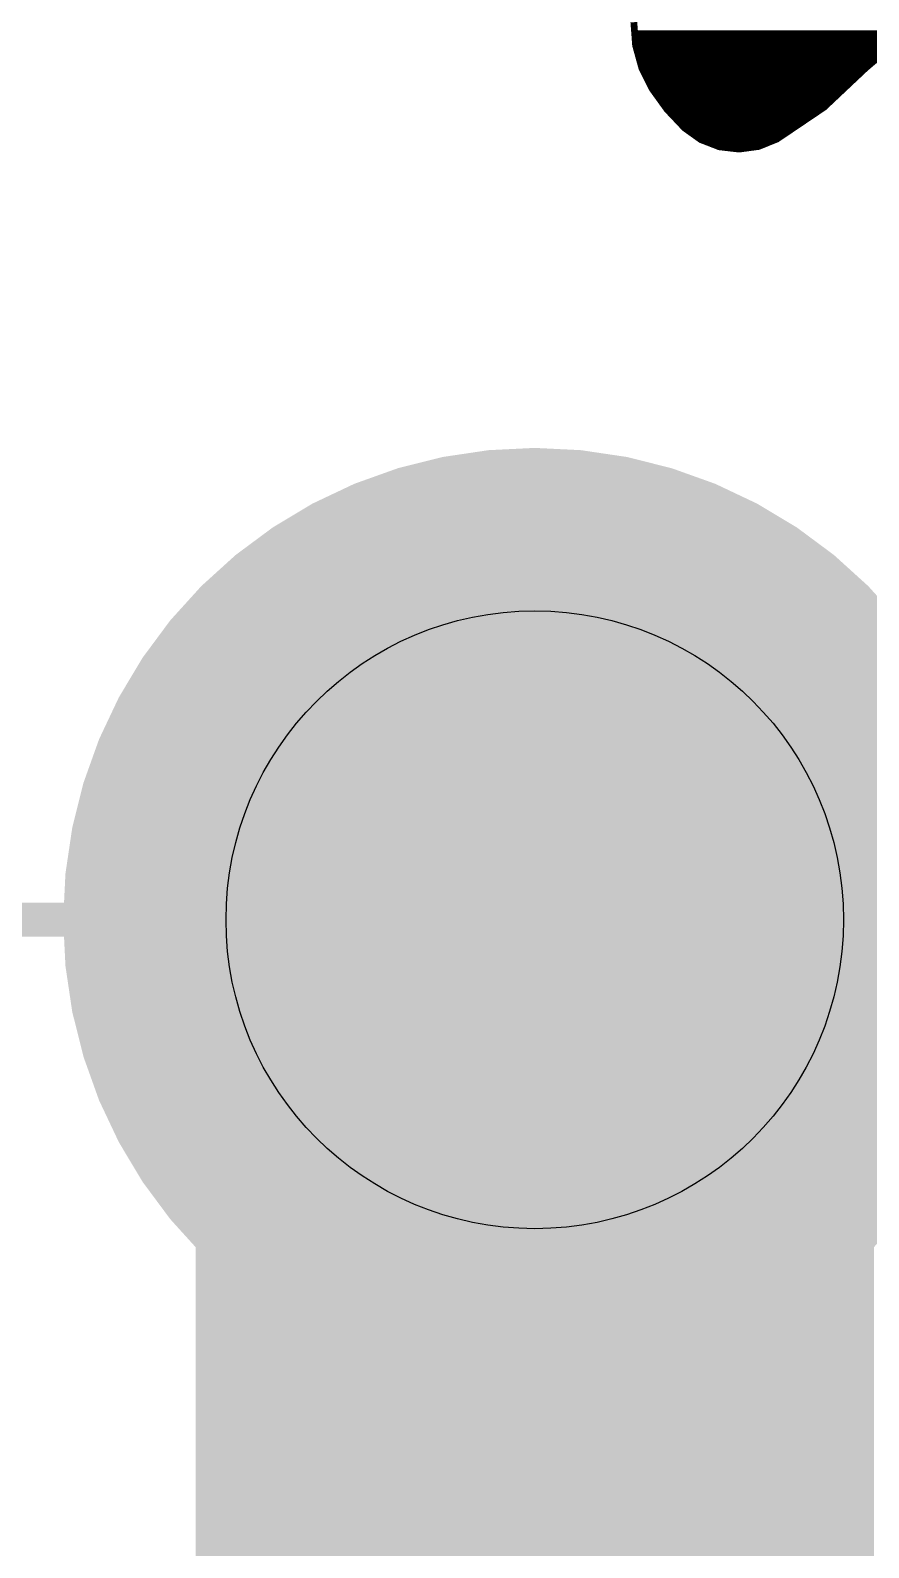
# Model space of a CAD drawing. Extents: x -36 to 72, y -18 to 26.
# Drawn here: x 5.73 to 8.87, y 16.92 to 22.59 of the extents above; entities that cross this region are included whole.
import ezdxf

# ---------------------------------------------------------------- set-up
doc = ezdxf.new("R2010")
doc.units = 0
for name, color, linetype in [('1', 12, 'CONTINUOUS'), ('17', 110, 'CONTINUOUS'), ('21', 41, 'CONTINUOUS'), ('29', 253, 'CONTINUOUS'), ('30', 253, 'CONTINUOUS'), ('44', 253, 'CONTINUOUS'), ('51', 53, 'CONTINUOUS')]:
    doc.layers.add(name, color=color, linetype=linetype)

# ---------------------------------------------------------------- blocks, each defined once
blk = doc.blocks.new('ROUNDP')
at = {"const_width": 0.5}
blk.add_lwpolyline([(0, -0.25, 1), (0, 0.25, 1), (0, -0.25)], format="xyb", dxfattribs=at)

msp = doc.modelspace()

# ---------------------------------------------------------------- linework, layer by layer
at = {"layer": '1', "const_width": 2.54}
msp.add_lwpolyline([(7.62, 19.2659), (7.62, 6.1341)], dxfattribs=at)
at = {"layer": '1', "const_width": 1.27}
msp.add_lwpolyline([(8.255, 19.2659, 1), (6.985, 19.2659)], format="xyb", dxfattribs=at)
at = {"layer": '21', "const_width": 0.0254}
for points in [[(7.9908, 22.6238), (7.9974, 22.5369)], [(7.9941, 22.5806), (10.0829, 22.5806)], [(7.996, 22.5552), (10.0838, 22.5552)], [(7.9974, 22.5369), (8.0206, 22.4529)], [(7.9994, 22.5298), (10.0838, 22.5298)], [(8.0064, 22.5044), (8.9333, 22.5044)], [(8.0134, 22.479), (8.8897, 22.479)], [(8.857, 22.4511), (8.9019, 22.4894)], [(8.0204, 22.4536), (8.8599, 22.4536)], [(8.0206, 22.4529), (8.0594, 22.3749)], [(8.0329, 22.4282), (8.8327, 22.4282)], [(8.7026, 22.3056), (8.857, 22.4511)], [(8.0455, 22.4028), (8.8057, 22.4028)], [(8.0582, 22.3774), (8.7788, 22.3774)], [(8.0594, 22.3749), (8.1154, 22.2972)], [(8.0759, 22.352), (8.7518, 22.352)], [(8.0942, 22.3266), (8.7249, 22.3266)], [(8.1125, 22.3012), (8.6961, 22.3012)], [(8.1154, 22.2972), (8.1813, 22.2276)], [(8.5268, 22.187), (8.7026, 22.3056)], [(8.1357, 22.2758), (8.6584, 22.2758)], [(8.1597, 22.2504), (8.6208, 22.2504)], [(8.1813, 22.2276), (8.2417, 22.1845)], [(8.1849, 22.225), (8.5831, 22.225)], [(8.2205, 22.1996), (8.5455, 22.1996)], [(8.2417, 22.1845), (8.3109, 22.1577)], [(8.4581, 22.159), (8.5268, 22.187)], [(8.2682, 22.1742), (8.4953, 22.1742)], [(8.3109, 22.1577), (8.3846, 22.1491)], [(8.3846, 22.1491), (8.4581, 22.159)]]:
    msp.add_lwpolyline(points, dxfattribs=at)
at = {"layer": '21', "const_width": 0.0127}
for points in [[(7.9941, 22.587, 1), (7.9941, 22.5742)], [(7.996, 22.5616, 1), (7.996, 22.5489)], [(8.0035, 22.5386, 1), (7.9913, 22.5352)], [(7.9911, 22.5364, 1), (8.0038, 22.5374)], [(7.9994, 22.5362, 1), (7.9994, 22.5235)], [(8.0064, 22.5108, 1), (8.0064, 22.498)], [(8.0134, 22.4854, 1), (8.0134, 22.4727)], [(8.0204, 22.46, 1), (8.0204, 22.4473)], [(8.0263, 22.4557, 1), (8.0149, 22.4501)], [(8.0145, 22.4512, 1), (8.0267, 22.4546)], [(8.0329, 22.4346, 1), (8.0329, 22.4218)], [(8.8327, 22.4218, 1), (8.8327, 22.4346)], [(8.8529, 22.4559, 1), (8.8611, 22.4463)], [(8.8614, 22.4465, 1), (8.8526, 22.4557)], [(8.8599, 22.4473, 1), (8.8599, 22.46)], [(8.0455, 22.4092, 1), (8.0455, 22.3965)], [(8.0582, 22.3838, 1), (8.0582, 22.3711)], [(8.0646, 22.3786, 1), (8.0542, 22.3712)], [(8.0537, 22.3721, 1), (8.0651, 22.3777)], [(8.0759, 22.3584, 1), (8.0759, 22.3456)], [(8.7518, 22.3456, 1), (8.7518, 22.3584)], [(8.7788, 22.3711, 1), (8.7788, 22.3838)], [(8.8057, 22.3965, 1), (8.8057, 22.4092)], [(8.0942, 22.333, 1), (8.0942, 22.3203)], [(8.1125, 22.3076, 1), (8.1125, 22.2949)], [(8.1201, 22.3016, 1), (8.1108, 22.2928)], [(8.6961, 22.2949, 1), (8.6961, 22.3076)], [(8.6983, 22.3102, 1), (8.707, 22.301)], [(8.7062, 22.3004, 1), (8.6991, 22.3109)], [(8.7249, 22.3203, 1), (8.7249, 22.333)], [(8.1103, 22.2935, 1), (8.1206, 22.3009)], [(8.1357, 22.2822, 1), (8.1357, 22.2694)], [(8.1597, 22.2568, 1), (8.1597, 22.2441)], [(8.6208, 22.2441, 1), (8.6208, 22.2568)], [(8.6584, 22.2694, 1), (8.6584, 22.2822)], [(8.185, 22.2328, 1), (8.1776, 22.2224)], [(8.1767, 22.2232, 1), (8.1859, 22.232)], [(8.1849, 22.2314, 1), (8.1849, 22.2187)], [(8.2205, 22.206, 1), (8.2205, 22.1932)], [(8.244, 22.1904, 1), (8.2394, 22.1785)], [(8.238, 22.1793, 1), (8.2454, 22.1896)], [(8.5232, 22.1923, 1), (8.5304, 22.1817)], [(8.5292, 22.1811, 1), (8.5244, 22.1929)], [(8.5455, 22.1932, 1), (8.5455, 22.206)], [(8.5831, 22.2187, 1), (8.5831, 22.2314)], [(8.2682, 22.1806, 1), (8.2682, 22.1679)], [(8.3116, 22.164, 1), (8.3101, 22.1514)], [(8.3086, 22.1518, 1), (8.3132, 22.1637)], [(8.3837, 22.1554, 1), (8.3854, 22.1428)], [(8.3838, 22.1428, 1), (8.3853, 22.1554)], [(8.4557, 22.1649, 1), (8.4605, 22.1532)], [(8.4589, 22.1527, 1), (8.4572, 22.1653)], [(8.4953, 22.1679, 1), (8.4953, 22.1806)]]:
    msp.add_lwpolyline(points, format="xyb", dxfattribs=at)
at = {"layer": '44'}
msp.add_circle((7.62, 19.2659), 1.1557, dxfattribs=at)
at = {"layer": '51', "const_width": 0.127}
msp.add_lwpolyline([(11.3157, 19.2659), (-2.667, 19.2659)], dxfattribs=at)

# ---------------------------------------------------------------- block references
at = {"layer": '17', "xscale": 3.3274, "yscale": 3.3274, "rotation": 270}
msp.add_blockref('ROUNDP', (7.62, 19.2659), dxfattribs=at)
msp.add_blockref('ROUNDP', (7.62, 19.2659), dxfattribs=at)
msp.add_blockref('ROUNDP', (7.62, 19.2659), dxfattribs=at)
msp.add_blockref('ROUNDP', (7.62, 19.2659), dxfattribs=at)
at = {"layer": '29', "xscale": 3.5306, "yscale": 3.5306, "rotation": 270}
msp.add_blockref('ROUNDP', (7.62, 19.2659), dxfattribs=at)
at = {"layer": '30', "xscale": 3.5306, "yscale": 3.5306, "rotation": 270}
msp.add_blockref('ROUNDP', (7.62, 19.2659), dxfattribs=at)

doc.saveas('drawing.dxf')
